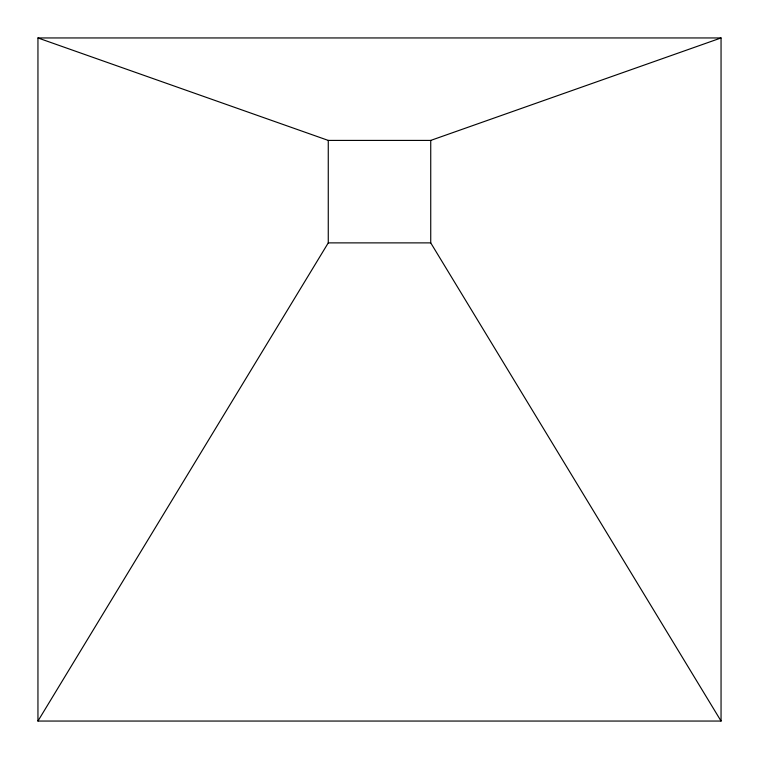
<?xml version="1.0" encoding="UTF-8"?>
<svg xmlns="http://www.w3.org/2000/svg" width="759" height="759" viewBox="0 0 759 759"><rect width="100%" height="100%" fill="white"/><g stroke="black" fill="none" stroke-linecap="round" stroke-linejoin="round"><path stroke-width="1.14" d="M37.95 721.05L328.267 242.88L328.267 140.415L37.95 37.95L37.95 721.05L721.05 721.05L721.05 37.95L37.95 37.95M328.267 140.415L430.733 140.415L721.05 37.95M328.267 242.88L430.733 242.88L721.05 721.05M430.733 140.415L430.733 242.88"/></g></svg>
